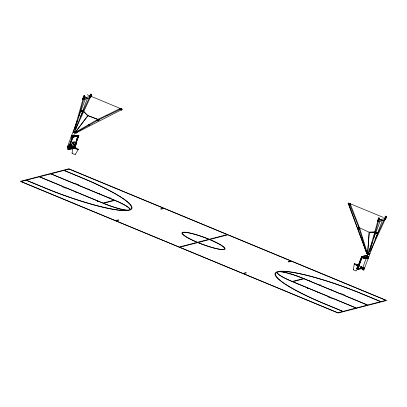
<?xml version="1.0" encoding="UTF-8"?>
<svg xmlns="http://www.w3.org/2000/svg" width="407" height="407" viewBox="0 0 407 407"><rect width="100%" height="100%" fill="white"/><g stroke="black" fill="none" stroke-linecap="round" stroke-linejoin="round"><path stroke-width="0.61" d="M367.597 253.637L369.164 232.351L375.564 232.305M367.643 253.653L369.22 232.417M378.973 218.132L378.342 220.116M72.436 147.705L72.67 147.044L72.436 147.705C69.434 150.504 71.225 144.704 72.97 147.09L73.392 146.983L72.756 147.71L73.163 148.092M73.199 146.912L72.059 146.423L73.392 146.983M84.381 95.915L83.567 97.945L84.453 95.94M83.633 97.97L84.33 95.971M356.863 265.674L356.293 265.033L357.712 265.547M87.525 115.776L87.775 115.491L83.247 110.877M87.703 115.446L87.449 115.776L87.709 115.461L97.461 119.251L87.566 115.613M348.941 203.653L348.779 204.289L348.885 203.648L349.277 203.561L349.582 204.116L349.506 203.79M349.089 204.411L349.613 204.1L348.779 204.289L349.125 204.406M358.699 228.144L358.653 228.408L358.72 228.139M354.319 263.878L354.39 264.189L354.36 263.751M88.874 124.644L89.102 124.746M77.06 131.354L77.401 132.021L77.06 131.344L76.323 131.782L76.44 132.306L89.25 125.102M89.265 125.168L89.108 124.735M120.742 108.979L120.35 109.473L120.696 108.944L121.159 109.631L121.164 109.295M120.701 109.442L120.818 109.335M75.453 132.88L75.214 132.631L75.549 132.087L76.078 132.443C76.216 133.252 75.076 132.774 75.753 132.972M75.707 132.697L75.519 132.453L75.85 132.494M72.049 153.124L73.031 147.451M353.317 269.617L354.324 263.884A2.824 0.448 20.5 0 1 358.302 264.998M106.807 115.196L119.098 108.99L119.429 109.692L120.136 109.249L120.019 108.73M106.787 115.074L97.675 119.47L77.03 131.339M107.112 115.476L106.858 115.359M97.848 119.597L97.975 120.106L119.429 109.692L119.048 109.035L119.821 108.649M75.666 135.745L75.799 135.348L73.316 135.49M87.485 115.608L87.576 115.537M83.165 98.881L83.415 98.601M83.511 98.881L83.399 98.606M83.313 99.008L83.369 98.601M76.45 132.056L76.725 132.041M120.04 108.974L119.928 109.005M378.291 221.047L377.874 220.838M362.586 257.473L362.306 257.57M362.581 268.564L363.192 268.793M363.42 268.081L362.876 267.791L362.856 268.737M363.548 268.106L362.891 267.837M366.641 257.784L367.155 258.145M368.808 254.253L368.086 253.831L368.778 254.289M368.081 253.927L366.437 253.261L367.928 253.851M369.124 253.352L368.33 253.164L368.976 253.541M368.371 253.154L369.134 253.378M368.233 254.065L368.844 253.057L368.544 252.93M376.734 233.023L375.976 232.702L376.78 232.845M68.101 146.617L68.676 146.82M68.768 145.935L68.183 145.869L68.931 146.149M68.33 146.673L67.969 146.439M68.391 146.769L68.478 146.927M73.413 131.904L74.227 132.072M73.703 131.11L74.496 131.349M72.68 136.142L71.932 135.862M72.436 137.408L72.426 137.383M81.425 110.516L82.168 110.882L81.375 110.694M369.159 251.821L377.793 221.174M378.469 221.357L369.836 252.004L369.373 252.045M83.043 98.977L74.354 129.731M75.025 129.874L83.72 99.166M361.213 267.129L361.197 266.702L360.831 267.826M97.904 120.396L98.021 120.08L98.413 120.406L97.11 121.037L96.912 120.62L99.084 119.526L99.293 119.938L98.026 120.599M88.853 124.623L89.214 125.178L98.036 120.065M367.175 253.683L366.834 253.566L366.936 252.93L367.689 253.378L367.119 253.759L366.997 252.915M361.207 267.124L360.826 267.821M70.609 148.051L71.144 146.612M71.144 137.032L71.362 136.457L72.609 135.668L72.227 136.284M119.556 109.015L119.887 108.313L119.739 109.249L121.581 110.002L119.648 109.274L119.907 108.308L122.08 109.213L121.805 109.9M350.112 204.726L348.29 203.968L348.326 203.057L350.61 203.932L350 204.752L348.173 203.993L348.346 203.052M350.234 205.159L349.969 205.25L350.671 204.98L359.59 227.971L359.106 228.169L349.959 205.255L349.735 204.441L350.198 204.136M349.974 205.25L349.811 204.238M350.519 203.958L350.351 204.619M357.692 265.532L357.55 265.98L356.868 265.659M362.042 268.05L357.987 269.129L359.64 264.692L358.45 264.199L356.461 269.134L357.651 269.627L362.545 268.325M356.791 268.635L358.45 264.199M358.73 264.316L361.63 256.542L367.424 255.001M358.847 264.184L361.604 256.807L362.235 257.071L357.997 268.422M357.911 268.457L362.261 256.802L367.475 255.418M357.651 269.627L359.64 264.692M362.25 257.372L361.965 257.921L362.561 257.809L362.774 257.234L362.179 257.341L362.723 257.199L364.387 257.901L367.124 257.662L366.911 258.236L364.173 258.476L362.51 257.773L362.723 257.199M377.355 221.118L378.607 217.872L379.731 218.335L378.479 221.586L377.355 221.118L377.487 221.423M364.173 258.476L364.387 257.901M366.458 253.256L366.575 252.238L366.977 252.081M364.758 258.053L364.977 257.478L365.71 257.773L365.44 258.353M359.59 227.961L367.114 252.513L366.57 252.523L366.264 251.724L358.918 228.174L358.526 227.009L358.089 227.167L358.608 228.551L359.59 227.971M381.949 220.106L382.382 220.401L363.848 270.06L363.192 269.973L362.093 269.424L372.242 242.226M373.57 238.68L380.189 220.945M367.175 256.003L366.961 256.578L367.501 256.435M367.068 256.608L367.287 256.034M366.9 257.723L364.341 257.865L364.123 258.445L366.621 258.267L367.124 257.662M362.693 268.905L363.359 267.735L362.932 268.89M366.687 258.297L366.905 257.682L365.781 257.229M368.742 253.027L368.177 254.222L368.844 253.057M376.078 233.063L376.531 232.473L376.312 233.048M362.764 268.93L363.273 267.714M366.621 258.267L367.038 257.636L366.722 257.3M376.149 233.094L376.444 232.448M363.675 267.877C362.459 271.001 362.952 266.839 364.357 268.081M368.065 258.608L366.992 258.384L367.206 257.809L368.121 258.007M369.093 253.159C368.289 256.354 368.299 252.157 369.841 253.403M377.106 233.343C376.185 233.572 376.348 232.275 377.091 232.702M367.078 258.42L367.206 257.809M368.579 254.39L369.159 253.2M376.48 233.231L376.846 232.616M363.609 267.837L363.008 269.032M376.775 232.575L376.394 233.196M383.297 217.384L349.206 203.332M368.686 257.28L368.9 256.7M384.198 219.297L385.409 216.061L386.574 216.514L385.363 219.755L384.681 219.749M82.641 98.932L83.893 95.686L85.017 96.149L83.806 99.389L82.641 98.932L82.809 99.227M85.017 96.149L83.806 99.389M73.341 135.887L72.334 135.689L71.052 137.011L72.777 137.708M68.142 147.772L67.267 147.303L77.233 120.691M78.561 117.14L85.424 98.809M87.179 94.694L121.22 108.867M67.938 146.805L68.386 145.558M71.698 136.645L72.222 135.506L72.008 136.08M73.438 132.117L74.038 130.922L73.657 130.566M81.746 110.333L81.364 110.953L81.598 110.282M81.446 110.887L81.659 110.307M71.932 136.152L72.309 135.531L71.83 135.297M72.334 135.689L72.12 136.264L72.558 135.633M72.914 148.296L68.885 149.303L70.548 144.867L69.353 144.373L67.359 149.308L68.554 149.801L72.807 148.738M74.115 131.069L73.753 132.25L74.186 131.095M81.904 111.07L81.614 111.055L82.117 110.495M81.776 111.009L81.995 110.434M67.898 148.255L69.353 144.373M74.364 147.741L78.938 135.531L78.302 135.272L72.548 136.711L69.541 144.928L72.558 136.996L71.362 136.457M72.405 135.719L73.163 136.004L72.95 136.584L72.176 136.253C70.559 136.208 71.891 138.029 71.754 136.594M70.035 144.48L72.797 137.098M73.448 136.111L74.776 132.565M87.505 98.143L74.588 132.402M78.938 135.531L73.179 136.976L68.686 149.166M73.489 136.142L73.275 136.716L73.489 136.142L72.39 135.673L72.192 136.294L72.909 136.594L73.163 136.004M74.807 132.412L75.239 131.263M68.554 149.801L70.548 144.867M74.216 135.999L74.435 135.424L75.168 135.719L74.898 136.299M74.272 135.999L74.491 135.424M70.645 147.293L72.588 142.109L74.506 141.626L72.578 146.815M89.438 97.232L90.654 93.992L91.814 94.444L90.603 97.685L89.571 97.532M71.037 146.683L72.548 142.648L74.145 142.247L72.624 146.276M74.725 132.423L76.211 133.023L76.857 132.153L74.837 131.212M75.534 135.887L75.748 135.312L76.877 135.79M91.29 94.226L90.532 96.245L91.336 94.17M72.965 147.573L71.444 148.067M72.756 147.71L72.97 147.09M72.833 147.736L72.99 147.309L72.929 147.655M72.838 147.863L72.919 147.278M73.209 147.644L73.367 147.212L73.092 147.222M73.586 147.68L73.748 147.248L75.692 147.833M73.865 146.932L75.351 142.959L73.901 146.947M76.414 140.12L78.113 135.577L78.749 135.841L74.196 147.838L73.636 147.705L73.799 147.273L73.021 147.192M75.814 141.84L78.154 135.592M73.265 147.644L73.743 147.909L73.581 148.341L73.102 148.077L73.326 147.665L73.001 147.436M73.932 147.619L78.398 135.694L76.155 136.253M74.852 147.309L76.465 143.381L74.837 147.736M75 147.593L74.842 148.026L74.16 147.812L74.323 147.38L75 147.593L74.822 148.006L76.338 148.25L75.692 147.817M74.852 148.631L73.687 147.899L73.525 148.331L74.15 148.55M78.342 149.181L78.144 149.532L78.424 149.333M360.317 268.045L360.856 266.61L361.584 266.422L361.111 267.892L360.317 268.045L361.111 267.892M360.383 268.076L360.928 266.641L361.655 266.453M361.04 267.862L361.584 266.422M121.016 108.995L120.711 108.99M359.172 228.124L358.918 228.174L359.401 229.324L358.969 229.492L358.44 228.113L359.091 228.124M375.045 239.575L384.071 219.958M370.899 250.254L384.971 219.678M80.505 116.885L89.281 97.873M75.824 128.709L90.181 97.599M75.687 135.653L76.114 135.439L76.287 135.969M368.605 253.312L368.681 253.103M367.307 258.002L366.575 257.89L367.368 258.13M350.025 204.538L350.045 204.4M377.879 220.92L377.935 221.21M366.814 252.279L367.038 252.426M83.221 98.652L83.125 98.987L83.572 98.865M369.444 232.346L359.874 227.961M75.331 154.329L78.327 149.394M349.267 204.121L349.023 203.943M369.353 232.239L375.697 232.041L369.495 232.183L369.449 232.56L369.424 232.183M367.399 253.322L367.2 253.449M367.302 252.895L367.628 253.388L367.145 253.693M98.184 120.228L98.036 120.452L98.204 120.223M75.137 132.494L87.739 115.807M75.209 132.509L87.82 115.802L83.17 111.177M367.933 253.932L368.152 253.861M120.95 109.351L120.854 109.371M121.561 109.722L121.652 109.641M348.55 203.759L348.326 203.866M348.336 203.698L348.606 203.765M377.935 220.838L377.844 221.174L378.23 221.128M382.382 220.401L381.501 220.238M362.093 269.424L362.352 269.403M87.622 98.265L86.971 98.173M67.267 147.303L67.704 147.329M76.302 148.285L75.554 148.199M120.94 109.814L120.35 109.473L121.159 109.595M121.215 109.615L120.879 109.763M75.27 132.285L76.073 132.443M355.225 218.401L355.687 218.218M377.075 232.682L377.828 232.809L377.533 232.59M83.12 98.677L83.425 98.982M377.833 220.864L378.225 220.823M67.821 146.622L67.521 146.403L67.832 146.403M368.503 257.168L368.518 256.522M75.89 133.003L121.098 109.956M355.138 218.432L355.372 218.345M355.738 218.198L355.545 218.279M121.469 110.032L122.08 109.213M366.264 251.724L366.9 251.526M362.296 238.12C363.593 237.729 361.263 238.456 362.489 238.059M349.969 205.25L350.686 205.021L350.157 204.146M366.763 252.605L366.315 251.709L366.992 251.495L367.231 252.299M378.607 217.872L379.731 218.335M386.574 216.514L385.363 219.755M378.581 220.212L384.778 218.564M378.21 221.591A0.621 0.6 75.1 0 0 378.581 220.594A0.621 0.6 75.1 0 0 377.554 220.742A0.621 0.6 75.1 0 0 378.21 221.591L384.971 219.79M366.717 252.406L367.099 252.274M366.31 252.961L366.549 253.235M368.274 252.691L368.579 252.711M368.493 254.355L369.408 254.553M362.169 256.659L364.423 256.059M365.547 255.759L367.587 255.454M362.194 257.056L367.307 255.718M367.765 257.494L367.231 257.397M366.992 258.384L367.445 257.794M358.068 268.722L360.887 267.974M357.748 268.971L361.131 268.071M366.666 257.026L367.033 257.153M91.814 94.444L90.603 97.685M83.913 98.021L90.023 96.495M83.491 99.405A0.621 0.6 75.9 0 0 83.862 98.408A0.621 0.6 75.9 0 0 82.835 98.56A0.621 0.6 75.9 0 0 83.491 99.405L90.212 97.721M81.68 111.08L81.827 110.475M87.566 115.502L87.449 115.639M76.358 132.016L76.725 131.985L76.587 132.875M76.19 133.028L74.873 132.428M74.369 135.953L73.275 135.5M72.517 136.981L78.113 135.577M73.148 137.24L78.749 135.841M72.67 137.678L72.237 137.846M72.019 146.693L72.436 146.591M72.624 147.532L73.174 147.558M73.077 147.522L72.66 147.548M70.955 148.189L72.171 147.67M69.21 148.636L73.128 147.655M68.335 149.018L72.812 147.899M119.734 108.995L119.999 108.934M120.645 109.371L120.91 109.31M121.347 109.661L121.708 109.62L121.408 109.814M121.347 109.748L121.708 109.62M97.99 120.096L97.828 119.607M99.272 119.943L99.064 119.531M348.066 203.744L348.453 203.617M348.28 203.841L348.346 203.861M348.962 204.009L349.226 203.948M348.941 204.095L349.267 203.988M348.982 204.136L349.272 204.044M350.396 204.217L350.686 205.021M349.735 204.441L350.051 204.482M358.938 228.169L359.401 229.324M75.214 132.631L75.463 132.896M121.2 109.285L121.077 108.979M354.365 263.797L354.355 263.904A2.824 0.448 20.5 0 0 357.58 265.608M362.469 268.498L362.683 268.768M74.756 148.687L74.11 148.55M83.018 110.699L82.55 110.618M73.25 135.46L75.748 135.312M377.788 232.84L377.523 232.819M369.938 253.398L369.851 253.174M369.673 254.573L369.174 254.482M71.932 135.175L72.197 135.48M76.643 132.138L76.618 131.924M369.18 232.387L375.564 232.372M377.258 233.369L377.523 233.313M368.279 258.033L367.887 257.936M364.514 268.106L363.909 267.948M73.804 130.591L73.525 130.591L73.748 130.784M71.871 135.144L72.268 135.241M75.738 132.677L75.483 132.478L75.794 132.606M381.069 219.785L380.631 219.765L380.886 219.968M82.779 110.689L82.117 110.485M82.565 111.264L82.128 111.136M75.071 131.278L74.629 131.151M377.309 233.394L376.862 233.257M363.924 269.231L363.176 268.991M74.445 132.387C73.433 132.529 73.982 130.672 74.649 131.171M86.518 97.716L85.867 97.624L86.304 97.919M71.912 136.07L72.588 136.309L72.095 136.106M119.795 108.338L122.059 109.218M83.852 95.696L84.977 96.159M375.987 232.651L376.77 232.941M81.364 110.668L82.122 110.958M366.87 252.111L368.381 252.666M368.065 253.882L368.844 254.172M71.988 135.709L72.746 136.03M71.947 135.79L72.731 136.08M72.548 136.711L73.179 136.976M361.63 256.542L362.261 256.802M71.271 136.437L72.884 137.103L72.451 137.271M75.509 143.096L76.302 143.422M69.195 144.414L70.386 144.907M358.287 264.24L359.478 264.733M68.239 145.716L68.971 146.047M362.876 267.791L363.654 268.06M67.913 146.591L68.666 146.886M376.531 232.473L376.231 232.346M366.911 258.236L366.61 258.109M363.359 267.735L363.059 267.608M364.977 257.478L365.654 257.773M363.197 269.673L363.848 270.06M358.455 264.921L357.784 264.636L358.318 265.288M81.532 110.908L81.191 110.76M67.628 146.525L68.106 146.764M367.964 253.988L368.345 254.177M73.743 147.909L74.283 148.184M71.983 136.06L71.617 135.872M368.167 254.09L367.867 253.912M362.912 267.516L363.242 267.587M71.81 135.969L71.601 135.821M349.221 203.576L349.562 203.754M76.709 131.858L76.842 132.158M348.636 204.222L366.824 253.449M348.57 204.233L366.768 253.485M75.122 154.111A1.75 0.27 20.5 0 1 73.662 154.009A1.75 0.27 20.5 0 1 72.278 153.068M73.107 147.599A2.824 0.438 20.5 0 1 76.18 148.148A2.824 0.438 20.5 0 1 77.823 149.476L77.864 149.471A2.824 0.438 20.5 0 1 73.362 147.802M89.515 97.034A0.621 0.6 75.9 0 1 90.283 96.515A0.621 0.6 75.9 0 1 90.654 97.39A0.621 0.6 75.9 0 1 89.764 97.604M356.14 270.441A1.75 0.28 20.5 0 1 356.196 270.864A1.75 0.28 20.5 0 1 353.993 270.111A1.75 0.28 20.5 0 1 353.551 269.556M384.279 219.103A0.621 0.6 75.1 0 1 384.936 218.559A0.621 0.6 75.1 0 1 385.475 219.251A0.621 0.6 75.1 0 1 384.813 219.795M363.578 257.972C364.128 259.254 364.484 256.944 363.578 257.972M385.973 216.27L385.292 218.31L385.973 216.27M367.109 253.179L367.338 253.424L367.109 253.179M76.419 131.954L76.699 131.985L76.419 131.954M130.296 209.402L130.169 209.346A22.41 3.505 20.5 0 0 114.937 200.351L109.88 198.255L110.526 198.087L109.961 197.858L109.32 198.021L99.211 193.834L99.852 193.671L98.652 193.605L88.543 189.413L89.184 189.25L88.624 189.016L87.983 189.184L77.874 184.997L78.515 184.829L75.147 183.435L74.501 183.598L50.921 173.83L63.996 170.452L81.68 177.778A73.138 11.442 20.5 0 1 130.296 209.407M276.826 272.38L276.704 272.446A73.138 11.442 20.5 0 0 325.32 304.07L343.004 311.396L356.079 308.018L332.499 298.25L331.853 298.412L328.485 297.018L329.126 296.851L319.017 292.664L317.816 292.597L318.457 292.435L308.348 288.248L307.148 288.176L307.789 288.014L297.68 283.827L296.474 283.76L297.12 283.593L292.063 281.496A22.41 3.505 20.5 0 1 276.831 272.502L276.826 272.38M68.808 168.829L20.35 181.349L338.192 313.019L386.65 300.498L68.808 168.829M26.124 180.235L21.072 181.537L115.415 220.625L118.3 219.877L118.864 220.111L115.975 220.853L179.151 247.029L197.283 242.343L196.271 241.916A23.031 3.602 20.5 0 1 182.723 232.316A23.031 3.602 20.5 0 1 208.119 238.853L209.152 239.275L227.289 234.59L164.113 208.42L161.228 209.162L160.663 208.933L163.553 208.186L69.21 169.103L64.158 170.411L81.848 177.737A73.759 11.538 20.5 0 1 129.375 210.216A73.759 11.538 20.5 0 1 43.814 187.561L26.124 180.235M39.367 176.816L26.287 180.194L43.971 187.52A73.138 11.442 20.5 0 0 126.745 210.322L126.602 210.266A22.41 3.505 20.5 0 1 103.383 203.332L98.326 201.241L97.125 201.175L97.766 201.007L87.658 196.82L86.457 196.754L87.098 196.586L76.989 192.399L75.783 192.333L76.43 192.165L66.321 187.978L65.68 188.146L62.307 186.752L62.953 186.584L39.367 176.816M50.758 173.87L39.525 176.77L102.981 203.057L114.214 200.158L50.758 173.87M114.774 200.392L103.541 203.291A21.79 3.409 20.5 0 0 128.816 209.987A21.79 3.409 20.5 0 0 114.774 200.392M208.995 239.316L197.446 242.297L196.464 241.885A22.41 3.505 20.5 0 1 183.282 232.55A22.41 3.505 20.5 0 1 207.997 238.909L208.995 239.316M197.848 242.572L179.711 247.258L242.887 273.428L245.772 272.685L246.337 272.919L243.447 273.662L337.79 312.744L342.842 311.441L325.152 304.11A73.759 11.538 20.5 0 1 277.625 271.632A73.759 11.538 20.5 0 1 363.186 294.286L380.876 301.612L385.928 300.31L291.585 261.228L288.7 261.971L288.136 261.737L291.025 260.994L227.849 234.824L209.717 239.509L210.729 239.932A23.031 3.602 20.5 0 1 224.277 249.532A23.031 3.602 20.5 0 1 198.881 242.994L197.848 242.572M209.554 239.55L198.006 242.531L199.003 242.938A22.41 3.505 20.5 0 0 223.718 249.298A22.41 3.505 20.5 0 0 210.536 239.962L209.554 239.55M303.459 278.556L292.226 281.456A21.79 3.409 20.5 0 1 278.185 271.861A21.79 3.409 20.5 0 1 303.459 278.556M304.019 278.79L292.786 281.69L356.242 307.977L367.475 305.077L304.019 278.79M309.315 280.443L308.674 280.606L303.617 278.515A22.41 3.505 20.5 0 0 280.398 271.581L280.255 271.525A73.138 11.442 20.5 0 1 363.029 294.327L380.713 301.653L367.633 305.036L344.047 295.263L344.693 295.095L341.32 293.701L340.679 293.869L330.57 289.682L331.217 289.514L330.652 289.28L330.011 289.448L319.902 285.261L320.543 285.093L319.983 284.859L319.342 285.027L309.234 280.84L309.875 280.672L309.315 280.443"/></g></svg>
